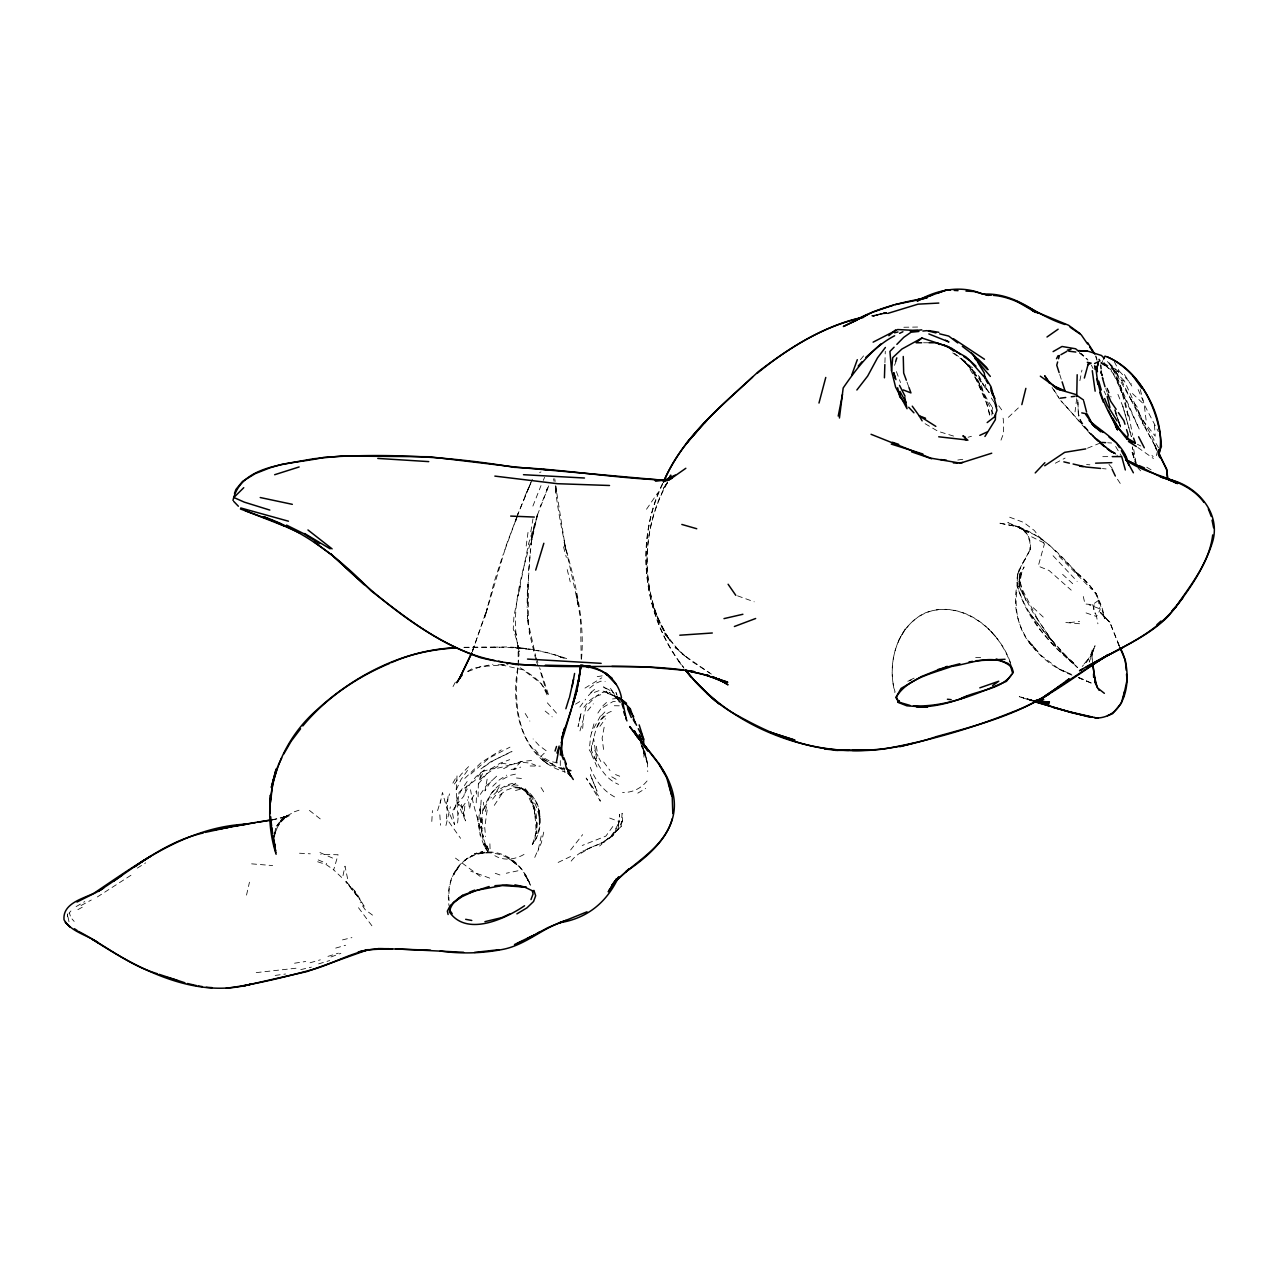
<?xml version="1.0" encoding="UTF-8"?>
<svg xmlns="http://www.w3.org/2000/svg" width="1278" height="1278" viewBox="0 0 1278 1278"><rect width="100%" height="100%" fill="white"/><g stroke="black" fill="none" stroke-linecap="round" stroke-linejoin="round"><path stroke-width="0.75" stroke-dasharray="5 3.75" d="M535.849 659.72L529.156 631.715L530.003 635.677L527.351 615.373L527.574 618.871L527.574 584.302L527.127 607.497M527.303 603.216L527.319 592.225M643.649 748.732L643.952 757.327L643.761 749.467M560.291 765.586L560.323 758.701M527.319 595.484L530.402 549.859M478.1 796.833L478.339 783.957L481.566 771.896L490.832 768.909L499.97 763.27L509.698 759.659M1076.683 398.64L1075.038 411.851M1092.067 658.969L1092.259 649.895L1091.316 655.582L1094.335 647.706L1086.028 663.202L1088.297 659.48L1082.226 666.477M537.016 822.952L536.744 833.623L536.792 822.792L532.67 803.255C538.996 816.291 537.415 831.323 532.319 844.47C545.962 826.275 538.357 803.143 524.427 787.807L536.137 813.335M539.236 824.006C540.067 812.904 539.444 799.293 527.958 793.782L529.923 795.922C526.376 788.718 517.925 786.609 510.561 786.721L516.248 782.967C505.8 783.462 497.334 790.347 490.8 797.967M476.215 802.792L476.582 790.651L471.646 799.054L469.457 809.325L468.211 796.274M884.919 362.632L885.287 351.242M528.437 575.723L528.293 623.249L535.722 656.173M538.869 809.565C541.888 821.435 540.163 834.917 532.239 844.566C539.06 832.809 534.284 818.926 534.3 806.242L534.843 816.211M553.518 478.755L554.045 481.311M581.202 659.208L580.595 619.638L576.186 592.688L578.055 604.718C570.323 565.723 559.668 527.351 555.275 487.685L556.074 492.365L555.642 487.988M431.804 821.45L432.411 810.619M457.859 815.859L456.23 789.756L457.029 775.682L451.406 785.778M991.856 415.142L992.335 407.267C980.226 390.972 976.36 369.342 959.139 356.77M517.83 669.049C513.948 703.012 517.191 748.253 552.687 764.212L541.92 758.669M481.167 800.14L479.921 817.489L483.308 837.218L480.911 827.793L483.643 802.249M582.656 728.412L583.631 716.798L586.346 705.552C592.8 700.695 597.8 691.925 606.683 691.749M581.522 659.033C585.148 618.776 574.509 579.445 563.758 541.089L565.962 551.201L555.674 485.832L556.361 490.976L555.818 486.678M528.501 570.787L531.456 541.425L538.102 512.702L528.549 543.757L513.964 616.124L513.245 628.872L517.35 642.483L519.028 654.48L518.309 662.068M457.604 822.968L458.658 812.632M1119.129 645.47L1109.975 622.785L1100.23 612.37L1103.138 614.91L1104.703 618.68C1101.476 599.35 1090.853 583.151 1075.054 571.522L1079.175 575.931C1061.571 555.243 1042.129 534.699 1015.706 525.881L1022.528 529.188L1025.946 532.399L1018.55 526.504C1027.752 530.977 1032.544 541.664 1029.653 551.553L1030.004 550.019C1024.141 562.352 1012.895 574.173 1018.31 589.11C1028.135 621.316 1052.417 646.333 1077.53 667.531L1060.836 651.397L1076.364 666.429M464.841 806.035L463.77 816.354L461.15 802.904M517.766 667.771C510.305 707.469 521.344 759.755 565.515 772.104M518.245 665.519L518.085 645.422L519.219 651.636C506.855 605.756 527.91 558.949 537.463 514.283L531.249 539.524L533.773 528.549L530.961 545.259M440.063 803.702L442.476 792.456L446.597 807.408L454.569 824.693L452.188 811.211L457.748 803.351L459.074 792.168L474.889 780.491L481.566 771.896M274.45 837.505L275.553 828.639L274.307 834.822M526.185 546.041L528.341 529.923M448.051 796.529L446.421 818.351L460.591 838.336M480.672 806.098C476.742 822.521 478.883 839.79 489.107 853.592L487.062 844.998M530.801 531.792L532.974 518.82M1094.16 604.686L1093.281 609.83L1095.166 613.616M487.142 779.181L484.953 790.938L490.225 782.28L496.631 776.161M604.143 727.246L602.114 738.125L603.679 750.41M445.942 825.508L450.415 806.817M530.929 544.061L533.054 532.926M487.142 810.076L484.745 827.665L485.608 836.579M520.37 586.187L518.501 595.484M1079.878 380.684L1081.955 370.093M611.283 711.367C595.963 717.118 594.478 736.112 591.187 749.898C597.385 763.365 603.871 778.446 618.584 784.404M541.217 835.956L538.469 848.864L534.156 858.816M614.862 832.441L621.124 826.594L622.114 813.271L622.482 820.46L621.124 826.594L599.622 846.036M543.741 832.122L541.377 842.713L537.766 851.356M246.526 895.095L249.466 882.203M454.537 809.709L456.933 799.677L461.23 790.203L467.205 781.433M1157.58 450.767L1156.35 455.863L1153.395 456.917L1151.957 455.431M593.935 723.875L590.628 736.368L589.27 749.93L597.034 761.848L593.599 738.38M485.273 811.53L487.253 804.373M466.63 786.018L463.77 796.226L457.748 803.351L465.575 820.875L462.125 807.297L457.748 803.351M347.584 878.689L345.012 866.133L342.456 878.194L333.67 869.871L338.095 854.758L320.762 854.359M579.972 730.888L583.072 720.393M1017.671 574.429L1019.237 569.157M437.587 810.635L440.75 800.236M273.971 836.77L276.559 828.735L284.738 815.044L276.751 826.067L287.614 815.444L294.196 812.057M537.415 515.034L548.965 485.177L540.051 507.126M446.214 803.99L449.568 793.878M517.318 515.977L515.082 522.542L516.344 518.884M472.365 651.572L487.333 608.104L485.624 614.255L494.41 581.186L503.069 554.62M532.894 506.088L540.993 485.624M505.018 549.524L516.344 518.692M515.162 521.616L517.143 516.152M1011.265 665.758C1001.856 636.109 974.954 608.632 942.19 609.302C902.619 610.932 884.664 658.01 895.063 691.813M516.376 518.341L518.197 513.405L506.168 545.546L484.666 617.514L486.471 611.379L471.63 653.377M274.882 833.288L280.872 820.061L277.086 825.46L287.598 815.252L281.703 818.91L288.205 816.482L272.518 819.885M472.333 651.141L474.346 645.789M484.49 808.543L491.024 793.702L496.679 787.823M894.536 365.332L895.878 361.802M1000.994 440.127L1003.661 433.114L1003.278 418.864L1002.096 415.813M532.335 479.298L517.814 514.331L530.849 482.509M662.515 483.547C633.776 542.719 643.138 616.939 683.922 668.122M524.986 495.944L531.057 482.796L527.526 490.065M483.084 810.492C486.822 800.443 491.167 790.331 500.656 784.372L495.848 792.679M543.246 480.4L544.604 477.333M662.787 483.803C634.08 542.415 643.313 616.092 683.474 667.1M456.23 789.756L461.038 779.516L467.876 769.947M667.563 481.838C641.684 527.558 639.958 585.1 664.336 631.779L658.729 620.884L670.439 641.428L664.768 632.929L677.1 648.569L686.35 657.1L682.148 653.921L709.689 672.995M1101.364 363.639L1102.818 360.636M546.505 490.033L547.495 488.004M622.482 820.46L617.977 829.502L607.417 839.886M667.148 483.228C643.217 525.977 640.582 578.519 659.863 623.52L651.956 602.944L656.269 614.702L668.106 638.137L664.991 634.271L679.656 651.381L675.056 647.403L690.503 660.566L712.245 674.656M600.484 715.936L591.315 732.837M453.019 686.59L455.639 681.621M464.825 793.35L469.777 784.42L476.039 776.625L484.346 769.931L479.314 780.411L486.183 774.212L502.094 763.27L511.488 764.755L521.104 761.48L531.616 760.522M494.282 805.364L502.414 793.079M597.257 726.783L601.459 719.402L607.29 714.067M905.144 628.984L898.817 640.022M665.694 484.809L663.378 488.452L667.515 482.717M68.964 913.227L70.913 910.958M1025.627 558.742L1021.362 564.892M646.524 509.235L657.771 492.829M480.32 794.373L485.959 786.146L492.701 779.852M454.425 784.021L461.038 774.5L469.09 766.081M597.864 713.076L603.056 705.6L607.753 701.366M478.339 783.957L490.832 768.909C505.88 768.605 520.402 757.598 535.722 765.394M612.801 826.515L605.868 836.116L582.209 845.477M599.941 726.287L605.405 718.747M462.125 807.297L467.78 799.756M579.861 707.006L585.707 699.226M570.643 849.918L582.64 834.646M492.589 799.133L497.414 793.143L503.548 788.67M587.64 710.824L593.311 703.811M860.398 359.757L865.43 353.591M583.822 707.357L589.477 700.616L595.037 696.526L600.724 694.737M1084.127 663.969L1090.406 656.652L1095.054 645.725L1089.239 662.068L1091.891 653.921L1092.53 662.755M601.491 715.632L605.884 710.856M647.051 780.986C641.236 788.35 632.019 792.983 622.562 792.376M464.809 778.382L481.455 762.359L501.296 749.866M521.104 761.48L513.548 769.468L520.737 767.104M588.311 695.647L592.928 690.967M470.943 773.957L489.075 758.014L509.97 747.151M492.685 786.289L499.474 779.756L506.663 775.155M534.779 749.467L540.977 756.352L546.553 751.017L539.028 745.473L533.118 738.956M1008.358 417.347L1020.483 405.893M590.74 692.66L595.724 688.379M571.17 861.116C582.049 846.739 601.587 846.707 613.871 834.55L618.903 822.856L619.638 814.262L617.977 829.502L618.903 822.856L610.533 837.921L613.871 834.55L601.203 843.432L604.35 841.978L582.784 851.116M589.637 688.123L595.628 683.379L600.884 681.174L605.197 681.653M499.554 795.283L505.912 790.331L513.133 787.679L520.13 788.095M603.12 707.341L613.105 701.51L623.233 702.165M480.927 768.925L490.704 761.768L512.063 751.576M1083.297 596.522L1085.006 603.983L1092.626 604.606L1098.361 600.5L1096.316 593.567L1088.696 584.461L1050.468 546.185L1039.621 537.223L1017.799 526.776L1007.831 522.606L1028.534 532.399L1017.799 526.776L998.246 522.878L1017.799 526.776L1021.218 528.613L1027.017 534.028L1029.876 541.76L1030.116 549.716L1030.499 547.895C1025.435 561.361 1013.374 573.263 1018.454 588.823C1021.266 598.152 1025.467 606.938 1030.995 614.958L1055.884 646.317L1033.63 613.68L1018.949 586.107L1026.138 600.58L1021.122 588.04L1019.572 573.758L1019.013 586.666L1021.777 572.4C1011.074 598.647 1015.195 632.77 1037.768 651.572L1029.349 641.62L1040.995 655.406L1058.887 668.873L1069.734 673.634M585.005 688.091L601.81 677.819M76.105 906.613L84.763 901.581M130.947 875.27L97.016 897.156M483.915 766.864L493.627 760.426L514.187 750.186M137.273 868.129L145.66 862.874M581.059 853.273L591.299 846.947M575.499 704.162L582.305 700.024M637.818 793.143L645.662 788.398M467.54 671.445L472.285 668.586L492.973 664.256M287.614 815.444L282.534 818.463L289.291 815.731L272.518 819.693M82.239 907.236L75.226 911.134M81.041 905.527L91.281 900.031M502.781 779.245L510.194 775.315L517.015 773.797M606.459 688.89L603.567 686.797L607.849 693.475L609.654 692.532L613.983 695.839L603.088 691.094M1055.34 463.195L1065.117 458.083M524.012 854.423C515.29 859.551 503.772 861.164 494.826 855.685M503.564 768.685L511.488 764.755M909.569 680.359L916.709 676.845M558.151 862.426L570.563 856.516M539.604 472.541L541.009 471.933M468.083 671.493L480.496 666.701L504.538 664.736M1087.53 448.179L1101.668 442.444M504.89 787.008L511.232 784.484L519.028 785.411L530.003 796.194L532.559 804.197M594.318 692.404L599.126 690.599M330.938 956.982L340.859 953.308M907.779 681.238L911.23 680.056M294.291 811.786L301.129 809.517M327.951 956.391L338.366 953.164M318.605 963.884L329.708 960.545M968.101 437.252L971.44 436.277M885.878 312.423L871.229 316.704L886.325 312.567L872.794 315.49M310.091 962.781L320.331 959.826M335.715 948.084L345.587 945.273M515.497 790.523L520.466 789.149L525.977 790.826L532.415 796.721M886.133 312.551L871.165 316.577L886.453 313.094M517.941 870.797L506.312 873.241M886.325 312.567L876.868 315.027L887.347 313.35M342.504 939.889L351.913 937.605M300.777 969.619L311.433 967.142M871.42 315.874L886.533 312.487M597.241 676.637L602.465 675.79M294.547 963.213L305.698 961.487M957.797 460.032L965.13 458.978M275.185 975.418L285.553 974.012M295.985 968.229L255.424 972.702M1069.59 622.578L1079.606 621.459M511.104 769.42L519.044 768.525M612.481 698.954L618.616 698.283M464.249 647.275L499.538 647.291M463.93 647.419C497.014 646.86 531.009 645.741 562.528 657.595M493.068 647.307C518.469 645.582 543.789 650.342 567.624 658.953M903.85 327.248L918.706 327.024M498.164 664.816L508.069 664.704M1102.786 456.661L1110.358 456.629M923.515 342.76L929.01 342.76M614.287 705.744L619.495 705.807M530.146 765.969L540.37 766.145M975.673 657.387L981.36 657.499M251.638 863.848L272.645 865.573M299.515 853.225L310.314 853.816M1107.643 442.779L1111.62 443.003M1086.572 464.537L1089.894 464.809M1065.836 622.514L1083.153 624.079M1102.435 468.595L1106.077 468.93M516.472 777.982L523.82 778.717M1032.384 700.264L1026.921 699.401L1032.688 700.711M501.024 664.784L523.133 669.88L540.834 683.283L548.901 695.887L539.604 667.691M557.48 762.87L550.163 761.384L540.977 756.352M1031.969 700.44L1028.183 699.465L1031.538 700.2M1028.183 699.465L1031.985 700.296M564.493 769.196L547.879 764.052L541.409 759.132L547.879 764.052M1103.09 364.134L1118.873 372.345L1108.825 362.728L1121.573 380.333L1124.464 381.1L1147.868 432.571L1156.654 449.041M1031.745 700.024L1021.042 697.213L1031.873 700.616M1119.161 645.741L1109.911 622.274L1103.857 615.932L1101.987 609.606L1089.064 604.829M1032.177 700.28L1019.253 696.67L1032.816 701.127M489.714 878.13L470.751 871.165M737.55 595.836L754.196 601.81M953.564 436.086L938.02 431.293L923.099 422.523M560.994 767.774L564.285 768.733M317.631 861.755L326.241 864.599L333.67 869.871M517.223 787.152L523.101 789.149L527.383 793.574L531.217 799.661L534.508 809.07L532.942 802.249M1086.076 612.913L1096.556 616.507L1097.898 623.792M564.237 658.234L557.224 655.822L564.061 658.25M495.241 873.289L502.542 875.893M618.967 699.817L612.689 695.248L617.514 696.989M607.849 693.475L620.741 698.139M1078.552 677.755L1092.578 683.538M319.947 852.554L335.89 859.519M609.718 818.08L619.798 821.834M1009.684 517.207L1023.758 522.462L1034.413 530.562L1044.398 544.013L1038.247 566.122L1049.062 570.499L1071.22 590.148M612.689 695.248L618.488 697.437M605.724 688.043L613.616 692.452M615.533 774.58L619.702 776.225M1022.943 528.916L1015.706 525.881M318.206 859.918L326.705 863.481M1058.887 668.873L1071.299 674.289M1078.392 677.388L1093.217 684.034M1078.504 677.452L1087.258 681.27M523.996 789.788L519.124 787.52C534.939 791.274 540.913 808.974 539.38 823.623L539.012 812.856M1103.489 363.431L1118.953 370.812L1131.477 384.007M619.974 698.331L615.022 695.983L617.817 697.9M1071.938 675.151C1028.407 658.777 1000.339 610.564 1024.093 566.921L1019.956 576.793L1020.707 572.608L1019.333 585.372L1019.269 577.384L1021.633 588.199L1038.279 620.549L1037.161 618.856L1051.091 639.319L1069.478 659.767M1031.634 536.808L1047.225 544.508M1137.356 444.265L1140.823 446.022M529.907 884.456C511.727 835.62 445.111 845.221 449.057 900.702M550.754 763.222L564.109 770.586M1112.371 451.406L1115.662 453.243M611.763 776.832L616.954 779.788M1111.956 452.252L1103.681 446.118L1117.387 455.431M1146.749 467.221L1151.622 470.112M520.21 667.771C530.322 674.209 541.76 680.966 546.664 692.388L539.939 670.007M1079.606 353.127L1087.131 358.99M614.59 796.897C602.96 790.651 594.701 779.548 590.292 767.279M1104.623 365.109C1121.221 376.722 1122.867 399.838 1128.714 417.81C1124.816 398.784 1120.343 379.262 1109.112 363.032M1137.883 447.524L1153.443 458.514M1100.374 362.84L1111.604 370.157L1139.241 429.184L1111.381 365.732L1106.444 360.62M480.161 876.373L455.479 858.113M972.574 367.904L960.193 358.223L966.983 364.422L979.347 379.167M507.654 857.842L512.718 861.436M1113.617 453.402L1093.361 436.693L1060.772 400.637M952.717 352.888L965.481 361.993L972.51 370.54L963.005 360.156M1100.262 442.699L1097.147 440.415L1103.313 445M1101.828 443.849L1115.886 454.137M1101.476 362.457L1107.659 367.058L1102.882 361.179M1104.863 446.15L1115.662 454.169M372.521 915.128L365.188 909.696L360.236 902.46M617.817 698.986L609.654 692.532M309.404 810.412L321.944 820.236M1079.399 352.52L1087.929 360.077M954.506 353.367L965.481 361.993L981.967 382.346M618.312 699.417L615.277 697.005L610.165 687.66L619.686 702.533M1111.397 452.252L1091.907 434.967L1111.397 452.252C1091.284 438.753 1077.801 418.465 1061.283 401.244M1093.952 437.156L1084.303 425.878L1080.932 420.766L1078.297 413.449C1079.559 426.261 1092.083 434.712 1101.189 442.22M545.179 711.079L552.208 716.862M1081.076 353.447L1083.792 355.795M1102.339 444.952L1089.255 432.555M1062.609 574.381L1074.718 585.548M1132.42 393.56L1144.209 404.535L1158.347 431.597M1033.215 607.673L1044.621 618.36M616.22 696.75L618.52 698.986M556.489 713.14L545.482 700.759M1059.095 556.313L1091.668 589.35M965.928 363.096L979.427 376.802L986.089 389.982L985.498 384.311M1138.075 468.179L1140.647 470.815M1114.448 370.748L1124.464 381.1M1103.857 615.932L1100.007 611.906L1109.911 622.274M1053.072 555.738L1077.178 581.378M995.274 636.268L988.086 628.536M964.331 361.578L966.983 364.422M72.015 918.962L74.188 921.406M1108.969 464.409L1112.132 468.147M1121.573 380.333L1130.758 399.199L1136.909 406.58L1143.762 425.462L1156.382 448.051M678.235 660.886L683.426 667.467M1120.231 483.419L1115.279 475.927M1114.272 361.546L1118.953 370.812L1115.183 371.834L1142.979 420.43L1155.216 436.133L1154.401 423.785M1030.084 613.76L1044.126 631.827L1063.52 653.681L1075.277 664.528L1055.692 647.706L1039.238 628.6L1030.995 614.958M357.153 895.766L346.322 881.788L356.115 892.395L364.102 906.246L352.472 888.146M989.076 392.41L982.51 383.528L990.482 394.503M603.727 761.976L610.005 770.474M1059.462 398.912L1052.082 387.506M998.789 405.781L1003.038 411.74M371.898 925.783L356.945 905.623M479.825 809.022C482.972 822.728 478.371 838.815 488.947 850.253L485.832 843.927M965.481 361.993L981.488 388.208L975.226 374.262M991.329 398.017L993.933 402.059M1124.4 374.502L1131.781 386.02M1158.491 447.747L1142.979 420.43M1053.567 389.327L1058.711 397.41M541.041 787.552L545.227 794.309M525.178 713.475L529.875 721.111M1115.63 446.485L1121.701 456.581M594.733 750.394L600.82 761.56M1156.59 448.961L1152.548 439.584M1156.878 450.016L1154.226 444.84L1156.622 450.303M1010.435 662.675C998.885 628.872 960.497 598.312 924.106 613.36C895.958 628.073 887.188 663.442 894.888 692.548M483.739 844.454L487.908 852.666C481.854 831.738 474.218 811.242 470.528 789.756M484.666 843.879L488.34 851.228M1130.758 399.199L1143.762 425.462M1104.096 391.18L1105.853 394.758M1091.364 365.109L1093.041 368.543M544.923 690.344L548.534 698.076M641.348 745.585L644.991 753.716L647.467 763.397L647.738 771.561M1138.123 389.55L1142.963 400.573M597.034 766.976L591.762 754.899L591.347 743.86M530.546 885.35C509.443 829.342 440.99 849.151 448.977 905.575M1102.099 375.94L1100.598 372.441L1103.393 379.087M1107.339 388.224L1111.077 396.979M620.134 702.373L615.948 692.5L618.392 698.619M536.329 661.477L538.501 666.589M1118.474 422.107L1120.55 427.06L1116.988 415.238M1117.915 394.375L1122.835 406.308L1131.365 436.533M1117.915 642.722L1120.518 649.112M1105.694 388.528L1107.115 392.154M514.762 630.789L517.43 637.706M1115.774 413.577L1120.806 426.756M640.47 742.406L647.642 764.052L644.416 750.825M1136.43 463.962L1132.1 452.476L1133.969 457.939L1132.436 446.901L1133.155 455.527L1135.822 465.128M896.405 371.578L900.527 382.585M1096.316 593.567L1101.987 609.606M1116.812 379.726L1122.755 395.813M906.981 382.058L908.962 387.49M1106.908 388.017L1108.873 393.432M1095.677 356.562L1097.019 360.3M1100.997 371.531L1102.339 375.269M1100.662 370.908L1103.521 379.119M536.281 657.803L537.958 662.707M1114.512 409.775L1120.039 426.197M68.996 921.757L67.303 913.802M1092.626 604.606L1096.556 616.507L1100.118 609.766L1098.361 600.5M1115.279 409.871L1116.493 413.545M1059.718 374.454L1061.507 379.997M1119.624 424.136L1120.55 427.06M1095.853 355.811L1096.923 359.166M69.475 913.147L70.338 916.022M979.012 377.138L984.3 395.19L992.99 413.768L992.335 407.267M989.779 414.184L986.856 404.12L974.651 375.7L986.041 400.19L990.13 417.539M1122.835 406.308L1131.302 436.485M644.703 750.985L647.467 763.397M563.502 546.792L566.346 557.4M1140.264 389.55L1144.209 404.535L1146.094 420.079M567.224 569.605L570.228 581.857M477.269 816.674L480.256 835.684M539.076 812.201L540.338 818.144M1128.953 415.638L1132.548 435.159M1133.73 449.521L1135.95 462.508M596.347 746.224L597.88 756.209M554.748 478.739L555.163 481.455M1101.38 370.524L1102.115 375.908M563.79 767.215L564.796 774.979M527.782 619.782L528.517 627.674M439.84 814.837L440.511 825.221M482.253 819.102L482.812 828.432M643.521 748.684L643.713 752.343L642.738 745.537L643.649 752.566L643.633 748.972M1077.721 399.966L1078.472 416.708L1077.865 399.758M489.889 843.8L490.097 849.918M580.26 716.479L578.071 726.575L581.33 712.245L580.26 716.479M455.335 871.963L453.738 874.791L459.92 864.982L455.335 871.963M467.285 858.528L464.952 860.062L472.764 855.429L467.285 858.528M476.806 853.049L474.489 853.784L482.828 851.659L476.806 853.049M478.946 853.225L476.534 853.592L491.918 852.298L478.946 853.225M520.274 648.138L510.13 647.403L526.472 648.809L520.274 648.138M1114.24 453.37L1107.946 449.249L1114.224 453.37M516.616 864.535L510.785 859.998L517.798 865.462L516.616 864.535M347.472 883.465L345.747 881.644L359.006 898.258L347.472 883.465M592.577 787.056L586.139 778.046L600.341 801.194L598.743 796.338L592.577 787.056M526.185 877.219L524.715 874.823L528.293 880.782L526.185 877.219M527.686 879.216L525.721 875.718L528.932 881.628L527.686 879.216M596.97 791.066L590.324 774.708L596.97 791.066M67.686 916.661L67.43 913.93L67.622 916.55"/><path stroke-width="1.5" d="M643.665 744.914L643.681 739.179L639.176 724.914M274.355 842.985L274.307 846.627L274.067 840.716M1076.731 396.659L1077.178 374.726M270.553 802.264L272.741 783.302L277.661 766.736M884.424 377.809L884.855 364.534M904.856 402.746L899.76 396.707L899.936 391.403L906.054 402.522M995.562 414.423L995.354 419.727L984.939 436.469M904.776 397.442L907.029 408.72L895.59 387.09L891.581 370.924L892.715 357.648L901.885 349.054L921.917 338.015L948.276 346.657L953.612 351.13M672.803 813.607L672.068 792.248M579.669 674.353L580.707 664.927M580.899 665.998L576.953 690.088L572.959 704.082L576.953 690.088L580.899 665.998L578.662 681.861L579.381 678.506M839.438 418.002L843.176 387.985C856.867 368.048 872.858 346.913 894.648 335.763M1212.694 534.923C1209.499 562.256 1190.952 584.749 1175.92 606.731C1151.478 637.786 1112.355 651.013 1079.511 670.758L1082.913 668.889M579.381 676.094L572.049 707.053M556.313 762.615L559.125 748.045M572.177 686.685L574.589 673.458M562.368 736L560.323 755.042M573.518 679.321L569.461 697.548M838.224 416.085L842.49 394.439M1107.483 715.744L1112.563 713.715L1121.285 703.235L1124.72 690.791M1123.17 698.107L1127.02 680.152L1126.525 674.209M1159.689 452.156C1165.488 416.452 1140.072 371.642 1107.355 356.866M1021.825 404.615L1025.867 388.368M576.953 690.088L561.361 742.853L562.24 739.115L561.457 753.589M818.974 403.049L825.764 377.457M1084.367 378.048L1088.505 362.984M1057.641 361.962L1056.746 365.188L1059.127 372.601M1058.535 358.735L1059.446 355.508M562.815 734.435L564.636 728.204L563.087 733.38M1098.345 363.096L1096.907 367.952L1097.419 371.706M232.979 500.401C241.462 462.412 294.419 464.441 323.781 457.364C387.474 452.971 451.342 456.645 514.267 467.333C565.803 469.393 616.827 478.675 668.33 480.224L670.806 475.112L668.25 479.969M535.706 570.1L543.837 543.278M571.506 708.843L561.537 738.732M565.866 708.747L569.029 698.475M1132.132 441.629L1126.924 438.993L1128.186 434.887L1126.573 429.584M556.952 753.061L559.157 746.08M895.622 361.578L896.805 357.888M1098.297 363.128L1096.173 369.773C1098.169 395.445 1110.358 419.599 1126.924 438.993M555.051 751.033L556.521 746.448M672.276 818.703C663.793 849.519 631.763 863.049 612.002 885.079L616.587 878.833L609.286 890.175M851.835 374.758L857.298 359.709M234.481 493.388L235.935 489.458L242.58 481.359L255.137 473.675L270.153 467.748L281.767 464.377L313.845 458.722L341.769 456.038L429.216 456.741L517.223 467.269L664.672 480.384L655.199 480.752L669.784 479.585L665.135 480.704L672.212 478.212M471.63 653.377L459.729 677.947L461.901 675.375M1167.453 478.196L1166.59 468.994L1158.651 453.466M471.678 652.914L459.808 678.043L461.598 674.96M663.601 482.046C681.717 438.498 719.115 408.353 752.598 377.074M278.269 765.25L281.703 757.934M1103.537 359.134L1104.991 356.131C1139.912 368.767 1159.833 411.644 1161.382 446.693L1158.571 453.243L1158.523 449.584M663.426 481.774C683.379 436.07 722.853 404.583 758.477 371.547C789.548 347.856 823.831 325.746 862.458 317.327M1056.491 358.703L1058.168 355.572M530.977 899.568L533.086 893.961L532.431 891.213M283.716 754.084L291.144 741.24L300.586 728.779M927.461 707.245L906.853 705.823L898.194 702.421L899.185 700.663M895.67 697.868L901.086 688.395L921.582 676.477L941.375 668.538L959.906 663.745M461.534 674.976L456.757 682.787L459.585 678.219M608.504 891.533L613.456 883.817M686.19 671.014C732.773 728.268 811.626 758.749 884.68 748.844C928.259 741.048 971.28 728.636 1012.384 712.054C1047.593 699.002 1076.987 674.592 1108.393 654.544L1096.828 661.924C1121.03 646.796 1149.018 636.492 1168.987 615.389C1186.974 593.359 1203.924 569.509 1212.502 542.128C1221.385 512.957 1196.959 485.736 1169.562 479.554M608.232 891.772L616.683 878.881M1011.601 674.512L1006.457 681.334C976.999 693.89 946.151 707.277 913.482 705.887M885.398 347.456L877.507 357.856L867.666 376.067L856.867 389.998M1173.555 609.766L1182.821 597.912M302.822 725.952C325.81 698.203 356.53 677.196 389.678 663.378M858.209 366.051L862.027 361.722M865.829 357.377L881.213 343.734M696.494 432.028L685.903 443.961L707.085 420.095L704.434 423.082M1171.75 611.235L1175.92 606.731L1173.204 609.302M1035.212 472.924L1044.893 462.7M894.089 347.201L889.935 351.418L891.581 370.924M896.852 344.373L903.754 337.344L911.022 332.232L918.93 331.449M243.763 487.685L233.858 497.493L244.29 502.142L269.834 510.082M1156.894 624.734L1160.951 621.044M888.849 335.699L895.574 329.964M670.854 478.787L685.839 468.275M921.917 338.015L916.166 342.776L921.678 342.76M757.167 373.336C788.127 347.872 824.054 325.698 863.704 317.343M987.175 422.587L994.603 416.772L996.984 410.238L994.875 402.889M462.812 895.111L450.239 905.527L447.348 911.15L448.115 914.505M453.243 902.635L462.189 896.581L475.272 890.558M1061.539 684.609C1025.691 712.868 980.098 724.578 936.854 736.463C909.664 745.841 881.117 750.809 852.362 750.426M1066.124 681.142L1069.191 678.842L1041.314 699.05L1049.605 693.682L1039.493 699.625L1042.912 698.171L1033.822 701.303M392.298 948.867L377.841 948.659L388.784 948.707L367.872 949.778L358.175 952.014L368.288 949.602L306.88 971.584L242.788 986.089L250.552 984.284C194.416 999.172 138.615 969.203 92.735 939.57L98.071 942.653C87.08 934.889 71.169 932.013 64.012 919.761C62.574 903.402 82.479 898.881 93.949 893.21C140.756 861.723 188.521 826.387 247.389 824.086L224.257 827.617L272.518 819.693M992.607 685.567L998.757 681.222L979.811 687.852M113.407 881.389L121.698 875.574L120.643 876.309M1046.986 337.009L1058.136 329.197M98.598 891.181L103.726 887.97L97.847 891.581C131.778 870.094 163.121 842.058 203.298 832.968M1044.717 465.767L1064.686 452.348L1085.757 448.897M524.555 905.751C504.874 919.154 466.486 936.838 449.473 911.997C450.607 904.169 457.125 898.418 463.818 894.951M1106.668 655.742L1045.532 695.488M536.089 934.138L539.188 932.141M1108.393 654.544L1103.681 657.531L1123.186 647.371M986.904 432.06L979.779 435.367M76.968 902.06L96.984 892.028M516.887 913.866L526.967 907.859L533.581 901.485L535.674 895.734L533.885 890.383M532.351 935.784L514.475 944.554M1053.104 351.61L1062.034 346.482L1075.629 348.782L1078.344 351.115M526.632 939.474L534.524 935.017M1060.932 354.677L1066.906 351.354M1086.3 667.004L1104.975 656.684M532.654 935.943L527.479 938.643L547.815 927.668L587.017 911.805M873.13 342.153L897.619 329.548L917.844 330.539M527.702 938.34L534.412 934.969M1087.706 364.837L1091.108 363.144L1087.306 362.329M1094.575 363.543L1098.824 361.482M899.6 333.35L902.907 331.753M675.263 475.081L663.234 480.863L668.33 480.224M942.637 668.474L947.206 666.301M518.836 943.196L523.517 940.959M857.426 319.867L843.368 326.497L872.874 312.088L893.322 305.218M509.714 913.978L501.615 917.668L484.921 921.662M391.499 662.579C411.804 653.377 433.993 649.24 456.15 647.866M517.638 943.372L523.037 941.039M469.553 892.092L474.745 890.111M916.39 706.926C934.362 707.213 951.95 702.581 968.468 695.759L959.506 699.306C976.6 689.705 1002.671 690.583 1013.342 672.084L1011.888 667.531C995.546 651.924 971.04 663.697 951.998 666.349C932.796 673.362 907.795 678.187 896.485 696.686L898.194 702.421M734.387 626.508L755.649 618.504M855.749 320.586L852.506 321.784L866.899 314.979L852.905 321.641C875.59 308.509 901.357 302.119 927.029 297.918L916.885 299.883L925.16 297.566L917.221 301.065C936.95 289.547 961.375 284.738 982.91 294.196C1003.134 292.758 1021.633 301.864 1037.96 313.062L1031.57 310.043L1068.536 325.235L1080.006 333.574M464.665 894.44L489.17 886.501M932.493 294.978L919.09 299.691L895.175 304.579M937.78 293.093L946.599 289.946L950.401 290.186M919.09 299.691L946.599 289.946M274.642 474.729L299.132 466.949M991.728 453.211L960.353 463.147L930.624 458.131L871.053 434.296M887.715 313.429L918.035 304.164L938.803 303.062M205.167 832.409L231.765 826.658L212.643 830.205M1034.046 701.526L1039.813 700.009M899.856 746.719L912.316 743.492M476.742 890.239L502.318 885.558L525.897 887.108M723.987 618.616L742.885 614.271M894.52 332.775L897.987 331.992M218.794 829.071L255.408 822.617M1067.402 350.076L1070.996 349.373M968.948 661.988L972.542 661.349M976.136 660.71L1005.051 659.288M499.011 949.682L474.442 952.43M257.166 822.329L270.856 820.141M1037.033 700.472L1043.711 699.513M1060.149 398.209L1065.74 397.49M1071.315 396.771L1075.038 396.292M1036.154 700.392L1041.826 699.721M959.107 462.86L962.781 462.492M226.142 988.229C254.705 984.603 282.837 977.526 310.65 970.082C335.603 963.58 358.319 947.349 384.95 948.787M922.892 331.05L926.854 330.667L935.959 332.919M543.501 469.457L549.875 470.048M910.16 330.986L921.789 329.868M1034.158 701.318L1041.666 700.616L1037.992 700.743M454.265 647.77C402.314 650.422 353.686 675.87 315.97 710.728C275.856 746.416 259.578 802.904 276.128 854.279M494.937 885.702L506.615 884.839L526.169 887.172M679.8 635.214L712.309 632.993M937.956 669.464L941.838 669.305M1034.509 701.686L1068.616 711.606L1096.748 718.044M1096.22 718.06C1129.353 717.565 1133.155 670.758 1120.263 648.122M1095.597 463.179L1111.796 462.652M849.247 750.122C809.901 750.937 771.912 734.594 738.109 715.856C717.405 704.945 700.2 688.347 685.823 670.071M853.209 750.058L871.053 749.803L835.381 750.33L848.576 750.41M1112.243 456.613L1121.701 456.581L1125.343 469.953M929.01 342.76L936.359 342.744L951.231 347.999L960.657 354.421M463.579 952.286L395.972 948.915M590.452 666.126L545.355 665.199M611.874 666.413L645.007 666.86L683.315 670.183M986.169 295.106L991.424 295.202M535.546 664.991L515.913 664.544L506.232 662.707M430.494 950.177L387.969 948.787M1079.718 350.779L1087.211 350.971M953.356 462.924L957.27 463.051M609.526 485.496L557.527 483.707L494.858 476.103M510.689 516.088L534.332 517.063M965.976 291.08L973.932 291.512L988.469 295.442M523.485 474.697L584.477 478.02M1101.668 442.444L1105.646 442.667M527.526 659.081L601.155 663.346M954.219 290.41L958.021 290.649M206.173 987.271L212.084 987.638M377.777 458.419L428.737 461.614M1034.349 701.063L1049.43 702.021L1034.892 700.935L1049.094 703.986L1035.787 701.111M1078.504 350.571L1088.409 351.322L1101.508 355.508L1103.984 358.064M993.357 295.378C1019.636 297.327 1040.116 317.184 1065.053 324.5M1100.63 468.419L1086.076 467.029L1073.105 464.01M824.55 748.988L837.969 750.362M940.592 459.553L946.439 460.192M938.707 436.788L966.168 439.888M440.239 951.024C461.502 954.091 483.18 953.372 504.235 949.107C526.887 944.17 544.045 926.822 566.154 920.464L559.109 922.844C587.497 918.547 607.018 902.028 618.68 876.852L612.577 884.36L628.952 868.928L625.549 871.915C651.588 854.407 681.334 828.112 672.931 793.111C666.445 766.417 644.847 748.189 629.703 726.543L646.636 747.838M947.429 699.242L951.167 699.673M1034.206 701.063L1048.775 702.868L1036.027 700.855M1068.712 351.162L1075.836 352.057M1079.575 466.166L1083.185 466.694M1126.094 460.048C1150.2 477.541 1185.601 477.189 1203.956 502.398M928.786 330.619L938.867 332.312M198.537 985.961L202.355 986.616M1094.287 717.549L1098.074 718.236M465.671 919.313L471.774 920.464M494.618 660.502C447.46 651.221 408.241 619.542 371.115 590.851C340.539 559.237 305.506 531.52 263.619 516.679L299.739 533.006M498.484 661.237L502.35 661.972M1081.747 412.89L1087.067 413.928L1092.738 424.887L1096.78 428.402M260.217 497.525L292.327 504.331M514.89 884.855L523.98 886.788L534.028 891.549M1056.698 388.943L1075.325 394.343L1083.472 399.966M1092.402 717.214L1071.843 712.773L1033.678 701.191M685.232 670.343L700.951 673.746L727.757 682.212L713.459 677.436L723.939 682.244L718.923 679.001M1133.586 438.098L1135.343 443.003L1128.474 441.485L1136.318 446.517M1034.605 701.143L1044.222 703.331L1035.308 700.967M1063.855 461.869L1069.398 463.163M187.483 983.501L196.62 985.642M1059.686 389.662L1062.673 390.381L1052.976 385.413L1056.059 388.033L1048.551 381.227L1044.669 375.764L1049.366 383.096M939.618 333.83L948.723 336.082L957.781 342.951M585.308 665.998C602.96 667.611 618.296 680.008 621.491 697.804M1033.854 700.919L1041.41 702.852L1034.03 700.791M1053.344 707.549L1090.214 717.277M922.908 454.025L891.261 444.089M240.743 507.957L288.445 521.2M681.829 524.443L696.75 528.741M964.299 439.201L967.893 440.239L962.877 435.814L965.241 437.108M184.911 982.782L159.111 974.331M910 705.408L900.127 702.517L896.789 699.034M567.576 769.707L570.883 770.682M176.779 980.354L167.562 977.526L176.875 980.386M1160.12 476.646L1172.9 480.8L1159.402 476.247L1126.03 459.872M1161.782 477.397L1179.45 483.164L1167.517 479.234M584.717 665.63C592.337 668.394 601.187 669.241 607.194 675.183M892.395 442.268L898.722 444.377M911.486 451.821L931.63 458.754M157.386 973.724C128.359 965.066 105.004 945.113 78.485 931.358M240.408 508.979L281.208 523.932M996.169 659.001L1008.198 663.458M245.28 510.737L284.387 526.057M925.544 418.226L919.217 415.845L912.252 406.164M903.274 389.934L910.942 392.905L908.962 387.49M725.888 682.74L712.293 676.621L725.888 682.74L705.664 674.784L708.907 675.679L686.494 670.583L694.769 671.765C623.999 659.368 550.514 674.912 480.576 657.723C422.283 637.131 375.013 595.117 330.587 553.646L364.054 584.669M581.857 664.895L588.695 667.595M928.85 333.941L948.931 341.961L945.528 340.22M1173.108 481.806L1177.533 483.579L1168.699 479.346M1063.679 390.285L1055.053 386.691L1040.324 376.163M1139.097 465.575L1144.353 467.924M943.771 344.788L965.96 356.929L975.961 366.195M1170.297 480.576L1171.638 481.215M286.544 525.114L303.733 533.645L319.692 543.725M1125.902 459.681L1137.819 465.623M936.359 342.744L939.729 344.469M1016.825 301.241L1035.675 312.455L1032.64 310.634M1135.343 443.003L1128.41 438.849L1119.496 429.312L1112.723 418.241L1117.531 429.743L1115.582 426.485M304.627 533.517L330.171 548.837M720.6 680.343L728.013 684.832L724.69 682.676M935.831 426.373L919.217 415.845L922.125 420.845M74.475 928.755L77.143 930.496M953.388 338.702L984.507 359.262M963.804 356.562L970.082 360.843L984.156 376.962M1070.085 327.2L1081.236 334.82L1087.594 343.99M314.484 542.239L332.839 555.706M1092.738 424.887L1103.074 432.443M626.539 703.251L619.974 698.331L623.76 702.916M962.318 346.37L972.877 354.373L987.99 369.677L971.408 353.079M1109.048 437.124L1116.509 442.955L1119.416 447.588M616.156 684.481L605.58 673.123L612.162 678.283M307.95 529.955L332.12 548.885M1098.473 688.682L1104.368 693.331M627.37 706.622L630.389 709.018L635.166 722.901L633.249 719.578M706.67 693.203L719.003 703.97M1092.434 424.584L1100.741 431.836M452.204 913.722L448.913 909.057M605.58 673.123L610.58 677.755M567.879 773.126L570.483 775.538L568.199 771.545L573.263 779.5M695.184 681.509L715.297 700.839M619.878 698.778L625.421 704.194M977.91 359.086L986.76 367.729M233.698 501.375L238.379 506.232M1096.396 367.665L1094.623 365.812L1095.102 369.502M908.69 407.283L913.93 412.826M630.389 709.018L621.747 699.625L623.664 702.964M1085.709 414.423L1093.233 425.015L1089.144 420.398C1104.064 433.721 1124.784 443.434 1128.762 465.32M975.002 358.511L990.338 376.403M627.53 707.501L630.054 710.552M685.871 670.583L690.743 676.813M1141.749 388.256L1133.171 376.227M630.198 711.782L633.68 716.607M641.236 741.639L647.962 751.049L637.45 735.952L641.508 742.358M658.186 763.062L635.102 733.46L639.032 739.211M728.109 584.254L735.793 595.324M1089.719 347.057L1093.952 353.159M1116.173 409.343L1110.662 401.212L1107.818 393.959M1118.378 412.602L1123.905 420.734L1124.975 424.264M659.192 764.627L666.365 776.976M1087.594 342.616L1094.831 354.15M1121.349 450.671L1133.394 472.796M1117.1 420.973L1107.355 405.35L1104.655 398.528M642.514 743.924L634.303 730.76L637.498 737.374M984.316 375.828L990.993 386.691L996.648 406.883M972.877 354.373L975.993 359.453M978.069 362.84L984.3 373L984.907 378.655M658.601 763.03L664.816 773.525M986.025 380.173L987.878 383.384M1208.349 508.916L1211.256 516.424M1099.032 359.342L1099.959 360.955M1158.411 452.332L1166.702 469.697L1167.741 478.052M1099.096 690.344L1095.438 683.506L1092.786 664.64M1138.602 436.772L1144.305 447.779M899.52 385.381L905.048 396.18M634.767 721.735L636.556 725.217M638.329 728.716L643.681 739.179M991.233 390.876L995.019 398.64M1108.266 410.446L1117.531 429.743M1112.084 469.202L1115.279 475.927M566.665 767.663L570.515 775.954L567.991 770.49M1158.219 453.946L1159.817 457.588L1159.034 451.693M1119.927 647.563L1125.359 660.295L1126.19 670.231M627.642 708.763L631.284 717.517M1101.269 389.998L1098.729 381.116M1104.991 386.707L1102.371 377.697M561.457 754.547L563.438 759.643M563.886 757.694L566.298 764.084M1124.416 453.882L1127.42 461.805M1099.703 392.33L1103.361 402.203M906.326 380.253L903.674 373.032L903.258 356.482M625.916 718.076L626.939 720.904M626.332 719.163L622.913 703.219M642.882 744.371L639.304 734.738L641.86 742.183M623.696 711.702L624.91 715.265M1062.114 381.85L1065.085 391.116M895.942 379.614L893.721 372.617L895.223 378.352M621.971 703.747L623.392 708.363M1009.908 664.097L1012.639 673.155M990.674 388.192L992.766 395.541M666.078 775.49L671.861 796.066L669.161 784.932M1083.728 401.084L1086.588 412.091M1097.275 687.644L1094.671 677.548L1095.438 682.612L1092.914 664.879M561.298 749.355L562.959 756.017M1107.195 396.42L1109.943 407.554M897.651 387.777L899.76 396.707M1212.039 520.194L1213.605 527.766M565.116 762.215L566.426 768.845M1096.812 378.815L1097.914 384.406M274.403 844.215L275.84 852.602M273.061 835.924L275.457 850.605L274.307 842.362M273.077 836.004L275.457 850.605M271.703 827.473L272.773 834.167M641.844 734.179L642.674 739.595M560.419 748.093L560.946 751.608M1092.275 370.668L1095.15 391.18M1100.646 365.141L1101.141 368.735M270.696 816.77L271.543 825.684M270.888 820.764L271.863 831.69M1093.537 673.841L1093.664 677.372M270.201 806.306L270.073 813.575L270.425 794.996L270.201 806.306M273.236 780.075L271.335 787.44L276.144 769.021L273.236 780.075M141.938 861.516L133.934 867.155L150.405 856.356L141.938 861.516M794.724 740.074L770.538 732.31L794.724 740.074M69.427 926.342L65.29 922.269L70.098 926.949L69.427 926.342"/></g></svg>
